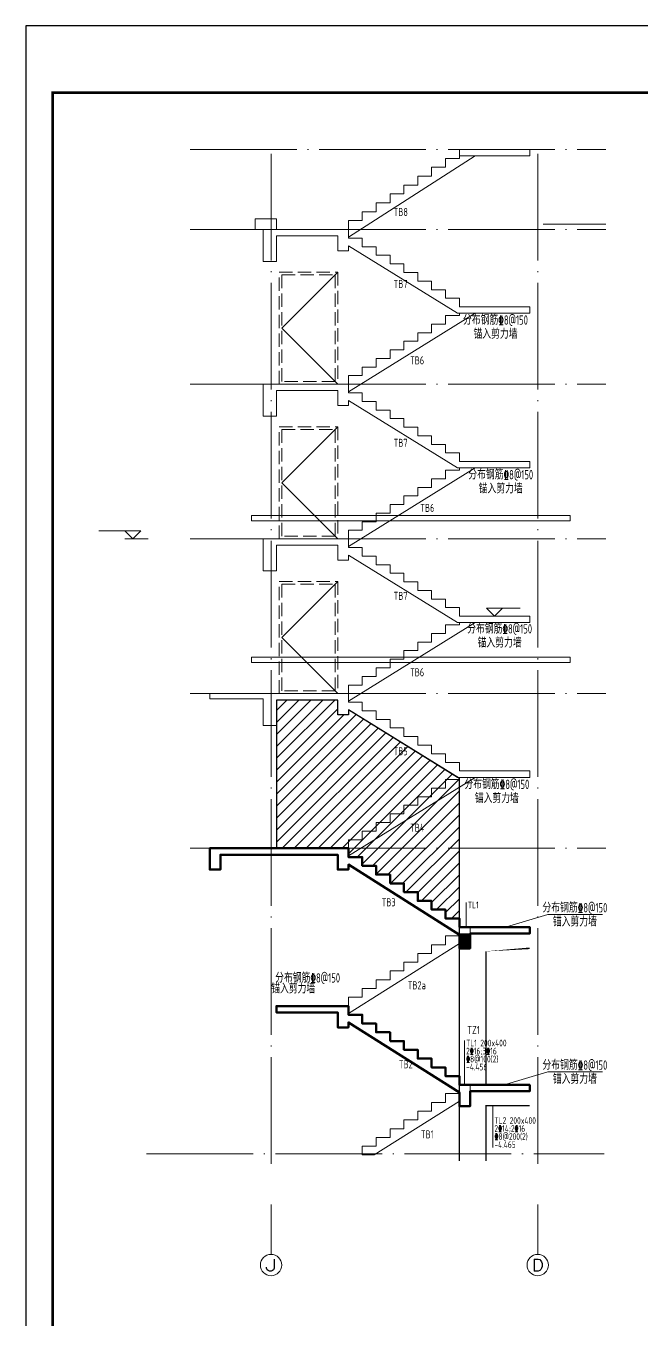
# Model space of a CAD drawing. Extents: x 5874492 to 7194610, y -939842 to -279257.
# Drawn here: x 6158052 to 6169606, y -754945 to -730681 of the extents above; entities that cross this region are included whole.
import ezdxf
from ezdxf.enums import TextEntityAlignment as Align

# ---------------------------------------------------------------- set-up
doc = ezdxf.new("R2010")
doc.units = 0
doc.header["$LTSCALE"] = 1000
doc.linetypes.add('DASH', pattern=[0.35, 0.25, -0.1])
doc.linetypes.add('DOTE', pattern=[2.4200000000000004, 2, -0.2, 0.02, -0.2])
for name, color, linetype, lineweight in [('A-大样-结构墙线', 140, 'Continuous', 50), ('A-平面-楼梯电梯、台阶坡道', 2, 'Continuous', 15), ('S-大样-HATCH', 251, 'Continuous', 20), ('S-大样-实线', 2, 'Continuous', 20), ('S-大样-标高', 3, 'Continuous', 20), ('S-梁-垂直集中标注', 45, 'Continuous', 20), ('S-活动层-引用1', 120, 'Continuous', 20), ('S-活动层-引用2', 120, 'DASH', 20), ('S-轴网-标注', 3, 'Continuous', 20), ('S-轴网-轴号', 3, 'Continuous', 20), ('S-轴网-轴线', 1, 'DOTE', 9), ('S-通用-TEXT', 7, 'Continuous', 20), ('S-通用-THIN', 7, 'Continuous', 20)]:
    doc.layers.add(name, color=color, linetype=linetype, lineweight=lineweight)
doc.layers.add('Y-云图图框', color=7, linetype='Continuous')
doc.styles.add('_TCH_AXIS', font='COMPLEX.shx', dxfattribs={"bigfont": 'hztxt.shx'})
doc.styles.add('_YT_Name', font='', dxfattribs={"width": 0.8})
doc.styles.add('_YT_Sign_Text', font='ros.shx', dxfattribs={"width": 0.8, "bigfont": 'hztxt.shx'})
doc.styles.add('COMPLEX', font='COMPLEX')
doc.styles.get("Standard").update_dxf_attribs({"font": 'gbenor.shx', "bigfont": 'gbcbig.shx'})
doc.styles.add('TSSD_Rein', font='tssdeng.shx', dxfattribs={"width": 0.7, "bigfont": 'hztxt.shx'})
doc.styles.get('_YT_Name').set_extended_font_data('SimHei')

# ---------------------------------------------------------------- blocks, each defined once
blk = doc.blocks.new('ECMCTK_A1_竖_单行图名--0')
at = {"color": 4}
blk.add_lwpolyline([(0, 0), (594, 0), (594, 841), (0, 841)], close=True, dxfattribs=at)
at = {"const_width": 1}
blk.add_lwpolyline([(10, 10), (584, 10), (584, 816), (10, 816)], close=True, dxfattribs=at)
at = {"color": 80, "flags": 3}
for tag, height, p in [('YTHQINS', 3, (593.3141200545703, 817.5)), ('ECMCKEY', 3, (440.0921243124531, 590.5706649302933)), ('YTTQINS', 3.75, (595.3510402455662, 11.875)), ('YTFRAME', 3, (375.9724074741314, 4.921755620748058)), ('YTBARCODE_T1', 3, (493.7444679098955, 4.569802464727218))]:
    blk.add_attdef(tag, text='', height=height, dxfattribs=at).set_placement(p, align=Align.MIDDLE_CENTER)
for tag, height, style, width, p in [('设计单位', 5.999999999999999, '_YT_Name', 0.8, (376.7464169530958, 38.60129544185475)), ('证书编号', 4, '_YT_Sign_Text', 0.8, (461.8656915562096, 43.81149042045581)), ('审查批准号', 4, '_YT_Sign_Text', 0.8, (514.0642124165734, 43.81149042045581)), ('工程号', 4, '_YT_Sign_Text', 0.5, (557.0764362394239, 44.12275228826911)), ('建设单位', 4, '_YT_Sign_Text', 0.8, (487.9602946534287, 36.11371279187733)), ('阶段', 4, '_YT_Sign_Text', 0.8, (557.0764362394239, 35.81408429943258)), ('项目号', 4, '_YT_Sign_Text', 0.5, (575.0773099067155, 33.72065001731971)), ('项目名称', 4, '_YT_Sign_Text', 0.8, (487.9602946534287, 28.11371279187733)), ('专业', 4, '_YT_Sign_Text', 0.8, (557.0764362394239, 27.30991628643824)), ('图纸名称', 4.5, '_YT_Name', 0.8, (488.3892103430502, 15.06342029713822)), ('图纸编号', 4, '_YT_Sign_Text', 0.5, (556.9285160316213, 19.36233519530651)), ('出图比例', 4.2, '_YT_Sign_Text', 0.8, (434.8246771789596, 11.78151837794037)), ('日期', 4, '_YT_Sign_Text', 0.5, (556.8795155204716, 12.12894911456533)), ('版本号', 4, '_YT_Sign_Text', 0.8, (575.0773099067155, 13.00177242097561))]:
    blk.add_attdef(tag, text='', height=height, dxfattribs=dict(style=style, width=width)).set_placement(p, align=Align.CENTER)
at = {"style": '_YT_Sign_Text', "width": 0.8, "flags": 3}
for tag, p, height in [('[审定人]', (343.9454760333838, 27.80807278700811), 4.104), ('{审定人}', (358.8700265756743, 26.45148132665476), 6.24), ('[校对人]', (395.2349892163655, 27.82430951000031), 4.104), ('{校对人}', (411.3493342660694, 26.53052129088257), 6.24), ('[审核人]', (344.0124312815092, 19.75554442451114), 4.104), ('{审核人}', (359.9801036885532, 18.43968781662279), 6.24), ('[设计人]', (395.4725264970979, 20.21113623363228), 4.104), ('{设计人}', (411.4798998346289, 18.53905114268498), 6.24), ('[项目负责人]', (343.7775188702284, 12.01214185184024), 4.104), ('{项目负责人}', (361.2800708387625, 10.71902187573432), 6.24), ('[专业负责人]', (395.7409748449176, 11.76811291446589), 4.104), ('{专业负责人}', (411.5792325186196, 10.36075046322785), 6.24)]:
    blk.add_attdef(tag, p, '', height=height, dxfattribs=at)
at = {"color": 80, "flags": 3}
for tag, p in [('YTQRCODE', (304.556034932179, 12.07320315318532)), ('YTBZSIT', (10, 10)), ('EXT_TK_LEFT', (10, 10))]:
    blk.add_attdef(tag, p, '', height=3, dxfattribs=at)
blk = doc.blocks.new('reef')
at = {"layer": 'S-活动层-引用1'}
blk.add_lwpolyline([(401709.7648577914, 178336.7156184008), (402759.7648577914, 177286.7156184008), (401709.7648577914, 176236.7156184008)], dxfattribs=at)
at = {"layer": 'S-活动层-引用2'}
for points in [[(401709.7648577914, 176236.7156184008), (402809.7648577914, 176236.7156184008), (402809.7648577914, 178336.7156184008), (401709.7648577914, 178336.7156184008)], [(401759.7648577914, 176286.7156184008), (402759.7648577914, 176286.7156184008), (402759.7648577914, 178286.7156184008), (401759.7648577914, 178286.7156184008)]]:
    blk.add_lwpolyline(points, close=True, dxfattribs=at)
blk = doc.blocks.new('_AXISO')
blk.add_circle((4.547473508864641e-13, 0), 0.5)
at = {"layer": 'S-轴网-轴号', "style": 'COMPLEX', "width": 1.041666666666667}
blk.add_attdef('A', text='', height=0.56, dxfattribs=at).set_placement((-0.2499999999995453, -0.2799999999999727), (0.2500000000004547, -0.2799999999999727), align=Align.FIT)

msp = doc.modelspace()

# ---------------------------------------------------------------- hatches: boundary and pattern name
at = {"layer": 'S-大样-HATCH'}
h = msp.add_hatch(dxfattribs=at)
h.set_pattern_fill('ANSI31', color=8, scale=100)
h.set_pattern_definition([(45, (8044567.881883902, -906949.5063819678), (-112.2532015133644, 112.2532015133644), [])])
edge = h.paths.add_edge_path()
edge.add_line((6164099.283817407, -746240.7490849474), (6164099.283817407, -746263.468334425))
edge.add_line((6164099.283817407, -746263.4683344252), (6164359.283817407, -746263.4683344252))
edge.add_line((6164359.283817407, -746263.4683344252), (6164359.283817407, -746427.3583344251))
edge.add_line((6164359.283817407, -746427.3583344251), (6164619.283817407, -746427.3583344251))
edge.add_line((6164619.283817407, -746427.3583344251), (6164619.283817407, -746591.2483344253))
edge.add_line((6164619.283817407, -746591.2483344253), (6164879.283817407, -746591.2483344253))
edge.add_line((6164879.283817407, -746591.2483344253), (6164879.283817407, -746755.1383344254))
edge.add_line((6164879.283817407, -746755.1383344254), (6164949.283817407, -746755.1383344254))
edge.add_line((6164949.283817407, -746755.1383344254), (6165139.283817407, -746755.1383344254))
edge.add_line((6165139.283817407, -746755.1383344254), (6165139.283817407, -746919.0283344255))
edge.add_line((6165139.283817407, -746919.0283344253), (6165399.283817407, -746919.0283344253))
edge.add_line((6165399.283817407, -746919.0283344253), (6165399.283817407, -747082.9183344252))
edge.add_line((6165399.283817407, -747082.9183344252), (6165659.283817407, -747082.9183344252))
edge.add_line((6165659.283817407, -747082.9183344252), (6165659.283817407, -747246.8083344253))
edge.add_line((6165659.283817407, -747246.8083344253), (6165919.283817407, -747246.8083344253))
edge.add_line((6165919.283817407, -747246.8083344253), (6165919.283817407, -747410.6983344255))
edge.add_line((6165919.283817407, -747410.6983344255), (6166179.283817407, -747410.6983344255))
edge.add_line((6166179.283817407, -747410.6983344255), (6166179.283817407, -744790.7590849476))
edge.add_line((6166179.283817407, -744790.7590849476), (6164099.283817407, -743501.8790849478))
edge.add_line((6164099.283817407, -743501.8790849475), (6164099.283817407, -743599.5983344279))
edge.add_line((6164099.283817407, -743599.5983344279), (6163899.283817407, -743599.5983344279))
edge.add_line((6163899.283817407, -743599.5983344279), (6163899.283817407, -743319.5983344279))
edge.add_line((6163899.283817407, -743319.5983344279), (6162749.283817407, -743319.5983344279))
edge.add_line((6162749.283817407, -743319.5983344279), (6162749.283817406, -746099.5783344253))
edge.add_line((6162749.283817405, -746099.5783344253), (6164099.283817406, -746099.5783344253))
edge.add_line((6164099.283817407, -746099.5783344253), (6164099.283817407, -746263.4683344252))
h = msp.add_hatch(color=8, dxfattribs=at)
h.dxf.hatch_style = 1
h.paths.add_polyline_path([(6166379.283817407, -747694.5883344254), (6166179.283817407, -747694.5883344254), (6166179.283817407, -747974.5883344267), (6166379.283817407, -747974.5883344267)])

# ---------------------------------------------------------------- linework, layer by layer
at = {"color": 8}
msp.add_lwpolyline([(6164099.283817407, -746240.7490849474), (6164099.283817407, -746263.4683344252), (6164359.283817407, -746263.4683344252), (6164359.283817407, -746427.3583344251), (6164619.283817407, -746427.3583344251), (6164619.283817407, -746591.2483344253), (6164879.283817407, -746591.2483344253), (6164879.283817407, -746755.1383344254), (6164949.283817407, -746755.1383344254), (6165139.283817407, -746755.1383344254), (6165139.283817407, -746919.0283344253), (6165399.283817407, -746919.0283344253), (6165399.283817407, -747082.9183344252), (6165659.283817407, -747082.9183344252), (6165659.283817407, -747246.8083344253), (6165919.283817407, -747246.8083344253), (6165919.283817407, -747410.6983344255), (6166179.283817407, -747410.6983344255), (6166179.283817407, -744790.7590849476), (6164099.283817407, -743501.8790849475), (6164099.283817407, -743599.5983344279), (6163899.283817407, -743599.5983344279), (6163899.283817407, -743319.5983344279), (6162749.283817407, -743319.5983344279), (6162749.283817405, -746099.5783344253), (6164099.283817407, -746099.5783344253), (6164099.283817407, -746263.4683344252)], dxfattribs=at)
at = {"layer": 'A-大样-结构墙线'}
msp.add_lwpolyline([(6164879.283817407, -746756.741192092), (6164879.283817407, -746592.455477807), (6164619.283817407, -746592.4554778066), (6164619.283817407, -746428.1697635216), (6164359.283817407, -746428.1697635213), (6164359.283817407, -746263.8840492363), (6164099.283817407, -746263.8840492363), (6164099.283817407, -746099.598334951), (6161499.283817407, -746099.5783344277), (6161499.280740249, -746499.598334952), (6161699.283817407, -746499.5983349523), (6161699.283817407, -746219.5983349511), (6163899.283817407, -746219.598334951), (6163899.283817407, -746499.598334951), (6164099.283817407, -746499.598334951), (6164099.283817407, -746405.8322991001), (6166179.283817407, -747720.1180133824), (6166179.283817407, -747978.1697635186), (6166379.283817407, -747978.1697635186), (6166379.283817407, -747698.1697635191), (6167499.283817407, -747698.1697635194), (6167499.283817407, -747578.1697635186), (6166179.283817407, -747578.1697635186), (6166179.283817407, -747413.8840492336), (6165919.283817407, -747413.8840492333), (6165919.283817407, -747249.5983349483), (6165659.283817407, -747249.598334948), (6165659.283817407, -747085.312620663), (6165399.283817407, -747085.3126206626), (6165399.283817407, -746921.0269063776), (6165139.283817407, -746921.0269063773), (6165139.283817407, -746756.7411920923), (6164879.283817407, -746756.7411920923)], dxfattribs=at)
at = {"layer": 'A-大样-结构墙线', "elevation": 2.121846530033297e-09}
msp.add_lwpolyline([(6164879.283817407, -749713.8840492445), (6164879.283817407, -749549.5983349595), (6164619.283817407, -749549.5983349591), (6164619.283817407, -749385.3126206741), (6164359.283817407, -749385.3126206738), (6164359.283817407, -749221.0269063888), (6164099.283817407, -749221.0269063888), (6164099.283817407, -749056.7411921035), (6162749.283817406, -749056.7411921029), (6162749.283817406, -749176.741192103), (6163899.283817407, -749176.7411921035), (6163899.283817407, -749456.7411921035), (6164099.283817407, -749456.7411921035), (6164099.283817407, -749362.9751562526), (6166179.283817407, -750677.2608705349), (6166179.283817407, -750935.3126206711), (6166379.283817407, -750935.3126206711), (6166379.283817407, -750655.3126206716), (6167499.283817407, -750655.3126206719), (6167499.283817407, -750535.3126206715), (6166179.283817407, -750535.3126206711), (6166179.283817407, -750371.0269063861), (6165919.283817407, -750371.0269063858), (6165919.283817407, -750206.7411921008), (6165659.283817407, -750206.7411921005), (6165659.283817407, -750042.4554778155), (6165399.283817407, -750042.4554778151), (6165399.283817407, -749878.1697635301), (6165139.283817407, -749878.1697635298), (6165139.283817407, -749713.8840492448), (6164879.283817407, -749713.8840492448)], dxfattribs=at)
at = {"layer": 'A-平面-楼梯电梯、台阶坡道', "elevation": 2.121846530033297e-09}
for points in [[(6166179.283817407, -747742.4554778236), (6165919.283817407, -747742.4554778236), (6165919.283817407, -747906.7411921086), (6165659.283817407, -747906.7411921086), (6165659.283817407, -748071.0269063936), (6165399.283817407, -748071.0269063936), (6165399.283817407, -748235.3126206786), (6165139.283817407, -748235.3126206786), (6165139.283817407, -748399.5983349635), (6164879.283817407, -748399.5983349635), (6164879.283817407, -748563.8840492485), (6164619.283817407, -748563.8840492485), (6164619.283817407, -748728.1697635335), (6164359.283817407, -748728.1697635335), (6164359.283817407, -748892.4554778185), (6164099.283817407, -748892.4554778185), (6164099.283817407, -749056.7411921035), (6164099.283817407, -749198.6894419672), (6166179.283817407, -747884.4037276872)], [(6166179.283817407, -750699.5983349561), (6165919.283817407, -750699.5983349561), (6165919.283817407, -750863.8840492411), (6165659.283817407, -750863.8840492411), (6165659.283817407, -751028.1697635261), (6165399.283817407, -751028.1697635261), (6165399.283817407, -751192.455477811), (6165139.283817407, -751192.455477811), (6165139.283817407, -751356.741192096), (6164879.283817407, -751356.741192096), (6164879.283817407, -751521.026906381), (6164619.283817407, -751521.026906381), (6164619.283817407, -751685.312620666), (6164359.283817407, -751685.312620666), (6164359.283817407, -751849.598334951), (6164583.932351975, -751849.598334951), (6166179.283817407, -750841.5465848197)]]:
    msp.add_lwpolyline(points, dxfattribs=at)
at = {"layer": 'S-大样-实线'}
msp.add_line((6162549.283817405, -746099.5783344305), (6161610.164394494, -746099.5783344279), dxfattribs=at)
for points in [[(6166179.283817407, -733119.5783344281), (6167499.283817407, -733119.5783344279), (6167499.283817407, -732999.5783344279), (6166179.283817407, -732999.5783344279), (6166179.283817407, -733166.2183339021)], [(6166474.397318099, -733119.5783344281), (6164099.283817396, -734642.1174388973), (6164099.283817407, -734499.5783339024), (6164099.283817407, -734332.9083339022), (6164359.283817407, -734332.9083339022), (6164359.283817407, -734166.2383339021), (6164619.283817407, -734166.2383339021), (6164619.283817407, -733999.5683339022), (6164879.283817407, -733999.5683339022), (6164879.283817407, -733832.8983339022), (6165139.283817407, -733832.8983339022), (6165139.283817407, -733666.2283339021), (6165399.283817407, -733666.2283339021), (6165399.283817407, -733499.5583339019), (6165659.283817407, -733499.5583339019), (6165659.283817407, -733332.888333902), (6165919.283817407, -733332.888333902), (6165919.283817407, -733166.2183339021), (6166179.283817407, -733166.2183339021)], [(6163899.283817407, -734619.5983339024), (6163899.283817395, -734899.5783339024), (6164099.283817395, -734899.5783339024), (6164099.283817407, -734801.879084422), (6166145.087451092, -736069.5691745107), (6166222.667423394, -736069.5691745107), (6166280.029582811, -736069.5691745107), (6166473.431970855, -736069.5691745107), (6167499.283817407, -736069.5783339024), (6167499.283817407, -735949.5783339024), (6166179.283817406, -735949.5683339022), (6166179.283817406, -735788.4583339023), (6165919.283817406, -735788.4583339023), (6165919.283817406, -735627.3483339024), (6165659.283817406, -735627.3483339024), (6165659.283817406, -735466.2383339023), (6165399.283817406, -735466.2383339023), (6165399.283817406, -735305.1283339022), (6165139.283817406, -735305.1283339022), (6165139.283817406, -735144.0183339023), (6164879.283817406, -735144.0183339023), (6164879.283817406, -734982.9083339025), (6164619.283817406, -734982.9083339025), (6164619.283817406, -734821.7983339024), (6164359.283817406, -734821.7983339024), (6164359.283817406, -734660.6883339023), (6164099.283817395, -734660.6883339023), (6164099.283817406, -734499.5783339024), (6162749.283817407, -734499.5783344279), (6162749.389624588, -734299.567750921), (6162349.283817409, -734299.5783344279), (6162349.283817409, -734499.5783344279), (6162499.283817409, -734499.5783344279), (6162499.283817407, -735099.5783339024), (6162749.283817406, -735099.5783339047), (6162749.283817406, -734619.5983339024), (6163899.283817407, -734619.5983339492)], [(6166473.431970855, -736069.5691745107), (6164099.283817405, -737540.7293550672), (6164099.283817406, -737399.5783344279), (6164099.283817418, -737238.4472232906), (6164359.283817418, -737238.4472232906), (6164359.283817418, -737077.3361121796), (6164619.283817418, -737077.3361121796), (6164619.283817418, -736916.2250010683), (6164879.283817418, -736916.2250010683), (6164879.283817418, -736755.1138899571), (6165139.283817418, -736755.1138899571), (6165139.283817418, -736594.0027788461), (6165399.283817418, -736594.0027788461), (6165399.283817418, -736432.8916677351), (6165659.283817418, -736432.8916677351), (6165659.283817418, -736271.7805566238), (6165919.283817418, -736271.7805566238), (6165919.283817418, -736110.6694455126), (6166179.283817418, -736110.6694455126)], [(6166179.283817394, -736069.5691745107), (6166179.283817418, -736110.6694455126)], [(6163899.283817407, -737519.5983339024), (6163899.283817395, -737799.5783339024), (6164099.283817395, -737799.5783339024), (6164099.283817407, -737701.879084422), (6166145.088281727, -738969.5696892173), (6167499.283817407, -738969.5783339024), (6167499.283817407, -738849.5783339024), (6166179.283817406, -738849.5683339022), (6166179.283817406, -738688.4583339023), (6165919.283817406, -738688.4583339023), (6165919.283817406, -738527.3483339024), (6165659.283817406, -738527.3483339024), (6165659.283817406, -738366.2383339023), (6165399.283817406, -738366.2383339023), (6165399.283817406, -738205.1283339022), (6165139.283817406, -738205.1283339022), (6165139.283817406, -738044.0183339023), (6164879.283817406, -738044.0183339023), (6164879.283817406, -737882.9083339025), (6164619.283817406, -737882.9083339025), (6164619.283817406, -737721.7983339024), (6164359.283817406, -737721.7983339024), (6164359.283817406, -737560.6883339023), (6164099.283817395, -737560.6883339023), (6164099.283817406, -737399.5783339024), (6162499.283817407, -737399.5783339024), (6162499.283817407, -737999.5783339024), (6162749.283817406, -737999.5783339047), (6162749.283817406, -737519.5983339024), (6163899.283817407, -737519.5983339492)], [(6166473.431970855, -738969.5691745107), (6164099.283817405, -740440.7293550672), (6164099.283817406, -740299.5783344279), (6164099.283817418, -740138.4472232906), (6164359.283817418, -740138.4472232906), (6164359.283817418, -739977.3361121796), (6164619.283817418, -739977.3361121796), (6164619.283817418, -739816.2250010683), (6164879.283817418, -739816.2250010683), (6164879.283817418, -739655.1138899571), (6165139.283817418, -739655.1138899571), (6165139.283817418, -739494.0027788461), (6165399.283817418, -739494.0027788461), (6165399.283817418, -739332.8916677351), (6165659.283817418, -739332.8916677351), (6165659.283817418, -739171.7805566238), (6165919.283817418, -739171.7805566238), (6165919.283817418, -739010.6694455126), (6166179.283817418, -739010.6694455126), (6166179.284079782, -738969.5699075104)], [(6163899.283817407, -740419.5983339024), (6163899.283817395, -740699.5783339024), (6164099.283817395, -740699.5783339024), (6164099.283817407, -740601.879084422), (6166145.087887121, -741869.5694446978), (6167499.283817407, -741869.5783339024), (6167499.283817407, -741749.5783339024), (6166179.283817406, -741749.5683339022), (6166179.283817406, -741588.4583339023), (6165919.283817406, -741588.4583339023), (6165919.283817406, -741427.3483339024), (6165659.283817406, -741427.3483339024), (6165659.283817406, -741266.2383339023), (6165399.283817406, -741266.2383339023), (6165399.283817406, -741105.1283339022), (6165139.283817406, -741105.1283339022), (6165139.283817406, -740944.0183339023), (6164879.283817406, -740944.0183339023), (6164879.283817406, -740782.9083339025), (6164619.283817406, -740782.9083339025), (6164619.283817406, -740621.7983339024), (6164359.283817406, -740621.7983339024), (6164359.283817406, -740460.6883339023), (6164099.283817395, -740460.6883339023), (6164099.283817406, -740299.5783339024), (6162499.283817407, -740299.5783339024), (6162499.283817407, -740899.5783339024), (6162749.283817406, -740899.5783339047), (6162749.283817406, -740419.5983339024), (6163899.283817407, -740419.5983339492)], [(6166473.42805664, -741869.5715999864), (6164099.283817405, -743340.7293550672), (6164099.283817406, -743199.5783344279), (6164099.283817418, -743038.4472232906), (6164359.283817418, -743038.4472232906), (6164359.283817418, -742877.3361121796), (6164619.283817418, -742877.3361121796), (6164619.283817418, -742716.2250010683), (6164879.283817418, -742716.2250010683), (6164879.283817418, -742555.1138899571), (6165139.283817418, -742555.1138899571), (6165139.283817418, -742394.0027788461), (6165399.283817418, -742394.0027788461), (6165399.283817418, -742232.8916677351), (6165659.283817418, -742232.8916677351), (6165659.283817418, -742071.7805566238), (6165919.283817418, -742071.7805566238), (6165919.283817418, -741910.6694455126), (6166179.283817418, -741910.6694455126)], [(6166179.283817418, -741910.6694455126), (6166179.284087204, -741869.5696691682)], [(6163899.283817407, -743319.5983339024), (6163899.283817395, -743599.5783339024), (6164099.283817395, -743599.5783339024), (6164099.283817407, -743501.879084422), (6166145.086937319, -744769.568856675), (6167499.283817407, -744769.5783339024), (6167499.283817407, -744649.5783339024), (6166179.283817406, -744649.5683339022), (6166179.283817406, -744488.4583339023), (6165919.283817406, -744488.4583339023), (6165919.283817406, -744327.3483339024), (6165659.283817406, -744327.3483339024), (6165659.283817406, -744166.2383339023), (6165399.283817406, -744166.2383339023), (6165399.283817406, -744005.1283339022), (6165139.283817406, -744005.1283339022), (6165139.283817406, -743844.0183339023), (6164879.283817406, -743844.0183339023), (6164879.283817406, -743682.9083339025), (6164619.283817406, -743682.9083339025), (6164619.283817406, -743521.7983339024), (6164359.283817406, -743521.7983339024), (6164359.283817406, -743360.6883339023), (6164099.283817395, -743360.6883339023), (6164099.283817406, -743199.5783339024), (6161499.283817407, -743199.5783344279), (6161499.283817407, -743299.5783339024), (6162499.283817407, -743299.5983339024), (6162499.283817407, -743799.5783339024), (6162749.283817406, -743799.5783339047), (6162749.283817406, -743319.5983339024), (6163899.283817407, -743319.5983339492)], [(6166473.428775487, -744769.5711545462), (6164099.283817405, -746240.7293550672), (6164099.283817406, -746099.5783344279), (6164099.283817418, -745938.4472232906), (6164359.283817418, -745938.4472232906), (6164359.283817418, -745777.3361121796), (6164619.283817418, -745777.3361121796), (6164619.283817418, -745616.2250010683), (6164879.283817418, -745616.2250010683), (6164879.283817418, -745455.1138899571), (6165139.283817418, -745455.1138899571), (6165139.283817418, -745294.0027788461), (6165399.283817418, -745294.0027788461), (6165399.283817418, -745132.8916677351), (6165659.283817418, -745132.8916677351), (6165659.283817418, -744971.7805566238), (6165919.283817418, -744971.7805566238), (6165919.283817418, -744810.6694455126), (6166179.283817418, -744810.6694455126)], [(6166179.283817418, -744810.6694455126), (6166179.284105055, -744769.5690960006)]]:
    msp.add_lwpolyline(points, dxfattribs=at)
at = {"layer": 'S-大样-实线', "ltscale": 0.2, "const_width": 30}
msp.add_lwpolyline([(6167499.283817396, -747574.5883344349), (6166179.283817407, -747574.5883344254), (6166179.283817407, -751959.5783344279)], dxfattribs=at)
at = {"layer": 'S-大样-实线', "ltscale": 0.2}
for points in [[(6167499.283817393, -747974.5883344363, 30, 30, 0), (6166679.283817401, -747974.5883344302, 30, 30, 0), (6166679.283817405, -750535.2926201482, 30, 30, 0), (6167499.283817407, -750535.2926201484, 0, 0, 0)], [(6166679.283817406, -751959.5783344279, 30, 30, 0), (6166679.283817405, -750924.60833442, 30, 30, 0), (6167499.283817371, -750924.6083344284, 0, 0, 0)]]:
    msp.add_lwpolyline(points, format="xyseb", dxfattribs=at)
at = {"layer": 'S-大样-实线', "elevation": 2.121846530033297e-09}
msp.add_lwpolyline([(6166179.283817407, -750535.292620148), (6166379.283817407, -750535.292620148), (6166379.283817407, -750935.292620148), (6166179.283817407, -750935.292620148)], close=True, dxfattribs=at)
at = {"layer": 'S-大样-标高', "color": 6}
for p, q in [((6160206.577187756, -740149.5783344279), (6159419.325893039, -740149.5783344279)), ((6160056.577187756, -740299.5783344279), (6159906.577187756, -740149.5783344279)), ((6160345.673337603, -740299.5783344279), (6159906.577187756, -740299.5783344279)), ((6160056.577187756, -740299.5783344279), (6160206.577187756, -740149.5783344279))]:
    msp.add_line(p, q, dxfattribs=at)
at = {"layer": 'S-大样-标高'}
for p, q in [((6166838.696768523, -741749.5760924201), (6166688.696768523, -741599.5760924201)), ((6166688.696768523, -741599.5760924201), (6167320.518830432, -741599.5760924201)), ((6166838.696768523, -741749.5760924201), (6166988.696768523, -741599.5760924201))]:
    msp.add_line(p, q, dxfattribs=at)
at = {"layer": 'S-大样-标高', "ltscale": 0.5, "elevation": 3.608874976634979e-09}
msp.add_lwpolyline([(6167749.283817408, -734399.5783344279), (6168925.825857873, -734399.5783344279)], dxfattribs=at)
at = {"layer": 'S-梁-垂直集中标注'}
for p, q in [((6166307.193338623, -747574.5883344254), (6166307.193338623, -747113.2272547719)), ((6166274.278293882, -750524.6083344205), (6166274.278293882, -749702.9603471316)), ((6166806.054715337, -750924.6083344247), (6166806.054715337, -751706.3659541921))]:
    msp.add_line(p, q, dxfattribs=at)
at = {"layer": 'S-轴网-标注'}
for p, q in [((6162649.283817407, -752777.1278838452), (6162649.283817407, -753713.6538228507)), ((6167649.283817407, -752777.1278838452), (6167649.283817407, -753713.6538228507))]:
    msp.add_line(p, q, dxfattribs=at)
at = {"layer": 'S-轴网-轴线'}
for p, q in [((6161131.182280712, -732999.5783344279), (6168925.825857873, -732999.5783344279)), ((6162649.283817407, -752017.6126689648), (6162649.283817407, -732999.5783344281)), ((6167649.283817407, -752017.6126689648), (6167649.283817407, -732999.5783344281)), ((6161131.182280712, -734499.5783344279), (6168925.825857873, -734499.5783344279)), ((6161131.182280712, -737399.5783344279), (6168925.825857873, -737399.5783344279)), ((6161131.182280712, -740299.5783344279), (6168925.825857873, -740299.5783344279)), ((6161131.182280712, -743199.5783344279), (6168925.825857873, -743199.5783344279)), ((6161131.182280712, -746099.5783344279), (6168925.825857873, -746099.5783344279)), ((6160313.196261002, -751829.5783344279), (6168893.348781272, -751829.5783344279))]:
    msp.add_line(p, q, dxfattribs=at)
at = {"layer": 'S-通用-TEXT'}
msp.add_lwpolyline([(6166179.283817407, -747574.5883344254), (6166379.283817407, -747574.5883344254), (6166379.283817407, -747974.5883344254), (6166179.283817407, -747974.5883344254)], close=True, dxfattribs=at)
for points in [[(6168862.309733791, -747342.0225491144), (6167837.128760106, -747342.0225491144), (6167063.496603392, -747574.5883344279)], [(6168862.30973377, -750292.0425491072), (6167837.128760085, -750292.0425491072), (6167063.496603371, -750524.6083344205)]]:
    msp.add_lwpolyline(points, dxfattribs=at)
at = {"layer": 'S-通用-THIN'}
for points in [[(6162283.850643484, -739859.6318487625), (6168255.244284964, -739859.6318487625), (6168255.244284964, -739959.6318487625), (6162283.850643484, -739959.6318487625)], [(6162283.850643484, -742516.3473037116), (6168255.244284964, -742516.3473037116), (6168255.244284964, -742616.3473037116), (6162283.850643484, -742616.3473037116)]]:
    msp.add_lwpolyline(points, close=True, dxfattribs=at)

# ---------------------------------------------------------------- block references
at = {"xscale": -1}
for p in [(6565609.048675198, -913636.3339528288), (6565609.048675198, -916536.3139528288), (6565609.048675198, -919436.3139528288)]:
    msp.add_blockref('reef', p, dxfattribs=at)
at = {"layer": 'S-轴网-标注'}
ref = msp.add_blockref('_AXISO', (6162649.283817407, -753913.6538228507), dxfattribs=dict(at, xscale=400, yscale=400, zscale=400))
ref.add_attrib('A', 'J', dxfattribs={"height": 226.2741699796952, "style": '_TCH_AXIS', "width": 1.909090909090249}).set_placement((6162536.146732417, -754026.7909078405), (6162762.420902397, -754026.7909078405), align=Align.FIT)
ref = msp.add_blockref('_AXISO', (6167649.283817407, -753913.6538228507), dxfattribs=dict(at, xscale=400, yscale=400, zscale=400))
ref.add_attrib('A', 'D', dxfattribs={"height": 226.2741699796952, "style": '_TCH_AXIS', "width": 1.235294117646632}).set_placement((6167536.146732417, -754026.7909078405), (6167762.420902397, -754026.7909078405), align=Align.FIT)
at = {"layer": 'Y-云图图框', "xscale": 50, "yscale": 50, "zscale": 50}
msp.add_blockref('ECMCTK_A1_竖_单行图名--0', (6158051.719118671, -772731.2488215265), dxfattribs=at)

# ---------------------------------------------------------------- texts
at = {"layer": 'S-梁-垂直集中标注', "style": 'TSSD_Rein', "width": 0.7}
for s, p in [('TL1', (6166338.443338623, -747223.8041778486)), ('TL1 200x400', (6166305.528293882, -749813.5372702086)), ('2\x8416;3\x8416', (6166305.528293882, -749963.5372702086)), ('\x848@100(2)', (6166305.528293882, -750113.5372702086)), ('-4.456', (6166305.528293882, -750263.5372702086)), ('TL2 200x400', (6166837.304715336, -751265.9813388074)), ('2\x8414;2\x8416', (6166837.304715336, -751415.9813388074)), ('\x848@200(2)', (6166837.304715336, -751565.9813388074)), ('-4.465', (6166837.304715336, -751715.9813388074))]:
    msp.add_text(s, height=125, dxfattribs=at).set_placement(p)
at = {"layer": 'S-通用-TEXT', "style": 'TSSD_Rein', "width": 0.7}
for s, p in [('TB8', (6164946.33175469, -734245.1232406297)), ('TB7', (6164946.33175469, -735594.1889725805)), ('TB6', (6165254.938260052, -737027.4072923674)), ('TB7', (6164946.33175469, -738573.1074374304)), ('TB6', (6165446.731048137, -739792.6565214877)), ('TB7', (6164946.33175469, -741441.8103178937)), ('TB6', (6165254.938260052, -742875.0286376807)), ('TB5', (6164946.33175469, -744355.3339982878)), ('TB4', (6165254.938260052, -745788.5523180747)), ('TB3', (6164722.975479797, -747186.5985302033)), ('TB2a', (6165211.489123072, -748742.9137083506)), ('TZ1', (6166329.054876754, -749581.2023957036)), ('TB2', (6165044.805807172, -750224.4404845019)), ('TB1', (6165458.125637919, -751538.1779831282))]:
    msp.add_text(s, height=150, dxfattribs=at).set_placement(p)
for s, p in [('分布钢筋\x848@150', (6166857.160519669, -736196.1931733787)), ('锚入剪力墙', (6166857.160519669, -736458.6931733787)), ('分布钢筋\x848@150', (6166955.103817478, -739095.4610920106)), ('锚入剪力墙', (6166955.103817478, -739357.9610920106)), ('分布钢筋\x848@150', (6166934.186450694, -741985.5639364566)), ('锚入剪力墙', (6166934.186450694, -742248.0639364566)), ('分布钢筋\x848@150', (6166882.529849973, -744900.2725324044)), ('锚入剪力墙', (6166882.529849973, -745162.7725324044)), ('分布钢筋\x848@150', (6168345.452682678, -747214.4794701545)), ('锚入剪力墙', (6168345.452682678, -747476.9794701545)), ('分布钢筋\x848@150', (6163334.682540264, -748529.585078408)), ('锚入剪力墙', (6163064.537169759, -748731.875199467)), ('分布钢筋\x848@150', (6168345.452682656, -750164.4994701473)), ('锚入剪力墙', (6168345.452682656, -750426.9994701473))]:
    msp.add_text(s, height=175, dxfattribs=at).set_placement(p, align=Align.MIDDLE_CENTER)

doc.saveas('drawing.dxf')
